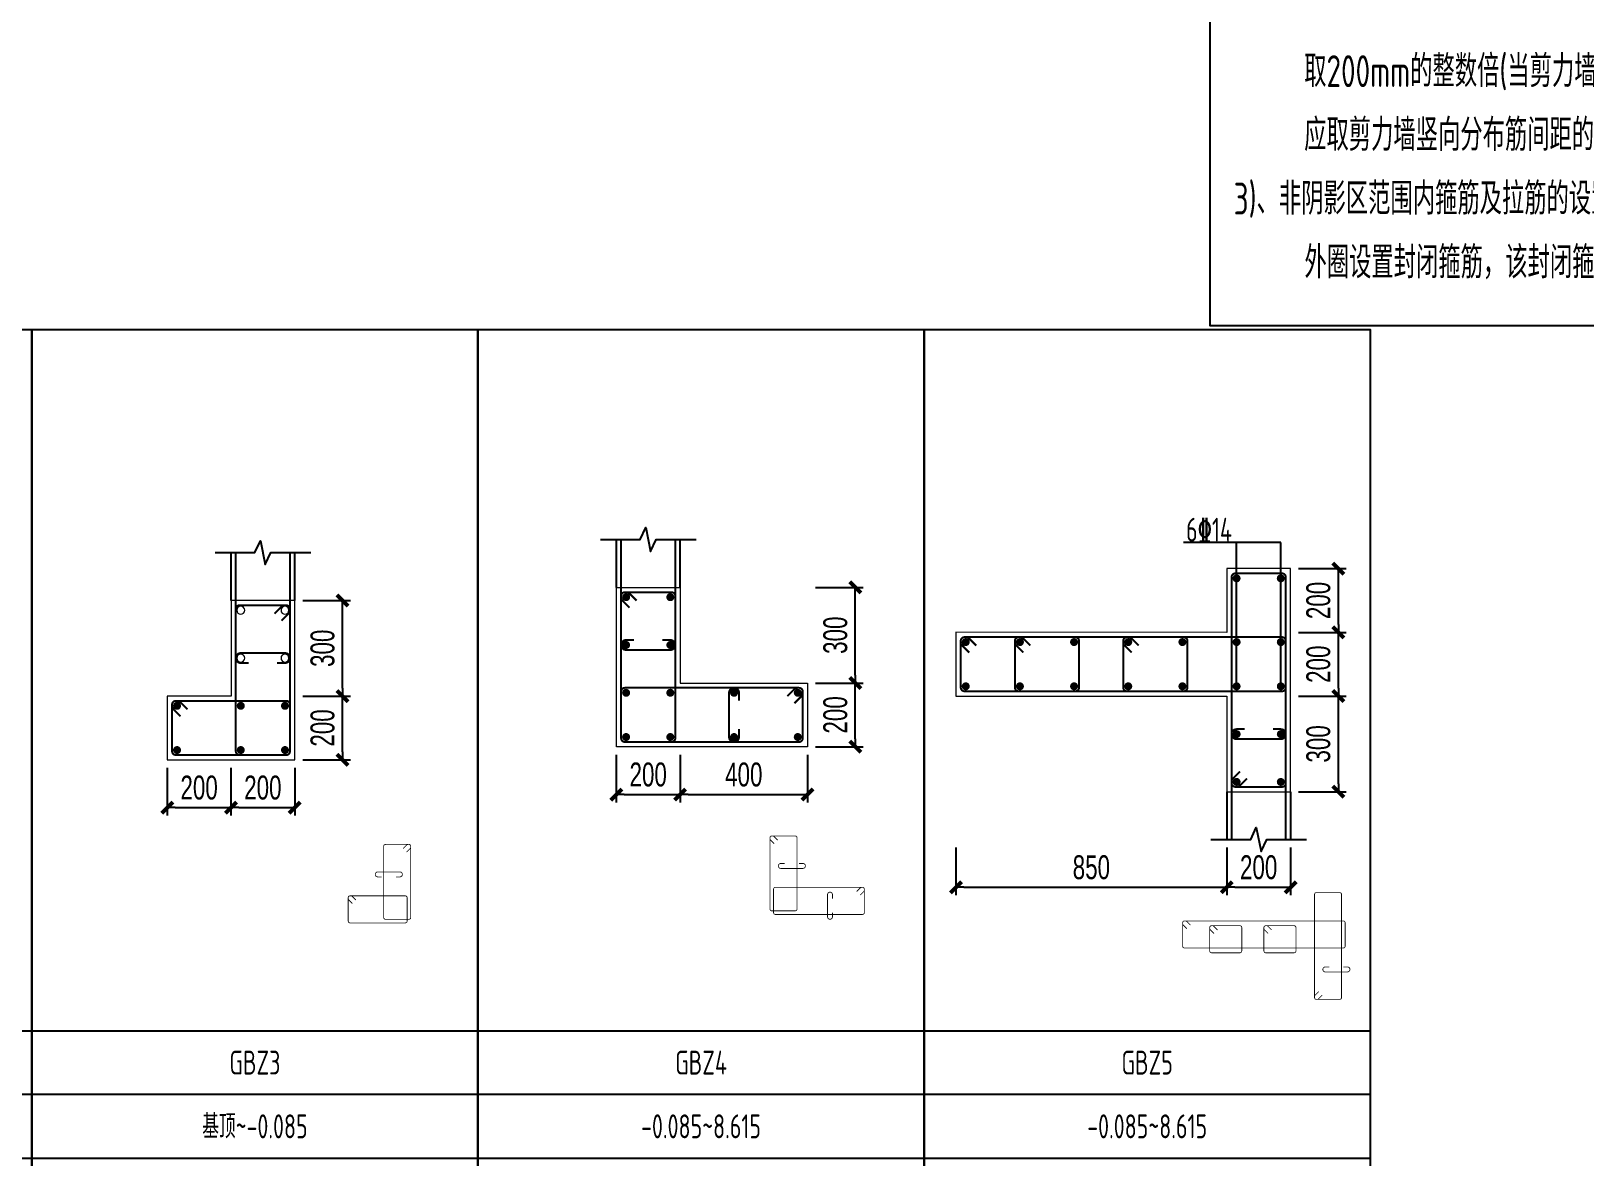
# Model space of a CAD drawing. Extents: x 393367 to 3005760, y 4998 to 826018.
# Drawn here: x 2383334 to 2402838, y 542578 to 556708 of the extents above; entities that cross this region are included whole.
import ezdxf
from ezdxf.enums import TextEntityAlignment as Align

# ---------------------------------------------------------------- set-up
doc = ezdxf.new("R2010")
doc.units = 0
doc.header["$LTSCALE"] = 1000
doc.layers.get('0').update_dxf_attribs({"linetype": 'CONTINUOUS'})
doc.layers.get('Defpoints').update_dxf_attribs({"linetype": 'CONTINUOUS'})
for name, color, linetype, lineweight in [('link', 6, 'CONTINUOUS', 18), ('outline', 7, 'CONTINUOUS', 18), ('REIN', 1, 'CONTINUOUS', 18)]:
    doc.layers.add(name, color=color, linetype=linetype, lineweight=lineweight)
for name, color, linetype in [('link-墙筋', 6, 'CONTINUOUS'), ('outline-pdx', 7, 'CONTINUOUS'), ('S-文字', 7, 'CONTINUOUS'), ('S-细线', 7, 'CONTINUOUS'), ('TAB', 7, 'CONTINUOUS'), ('TEXT', 7, 'CONTINUOUS'), ('z-计算配筋', 7, 'CONTINUOUS'), ('z-详图标注', 3, 'CONTINUOUS')]:
    doc.layers.add(name, color=color, linetype=linetype)
doc.styles.add('BW_Dim', font='Bweng.shx', dxfattribs={"width": 0.7, "bigfont": 'hztxt.shx'})
doc.styles.add('TSSD_Label', font='Tssdeng.shx', dxfattribs={"width": 0.7, "bigfont": 'hztxt.shx'})
doc.styles.add('TSSD_Rein', font='Tssdeng.shx', dxfattribs={"width": 0.7, "bigfont": 'hztxt.shx'})
doc.dimstyles.new('Cyz_25_100', dxfattribs={"dimtxt": 300, "dimasz": 100, "dimexe": 100, "dimexo": 100, "dimgap": 100, "dimtad": 1, "dimdec": 0, "dimlfac": 0.25, "dimzin": 0, "dimdsep": 46, "dimtxsty": 'BW_Dim', "dimblk": '_bwk', "dimcen": 0, "dimclrt": 7, "dimadec": 0, "dimazin": 0, "dimtfac": 1, "dimtdec": 0, "dimtix": 1, "dimtmove": 2, "dimatfit": 0, "dimfxl": 1, "dimtolj": 1, "dimtzin": 0, "dimarcsym": 0})

# ---------------------------------------------------------------- blocks, each defined once
blk = doc.blocks.new('_bwk')
blk.add_line((-1, 0), (0, 0))
at = {"const_width": 0.5}
blk.add_lwpolyline([(-0.7, -0.7), (0.7, 0.7)], dxfattribs=at)
blk = doc.blocks.new('*D2719')
at = {"layer": 'Defpoints', "color": 0}
for p in [(2393080, 548526), (2393680, 548526), (2393080, 547726)]:
    blk.add_point(p, dxfattribs=at)
at = {"layer": 'z-详图标注', "color": 0, "lineweight": -2}
for p, q in [((2393180, 548526), (2393780, 548526)), ((2393680, 547826), (2393680, 548426)), ((2393180, 547726), (2393780, 547726))]:
    blk.add_line(p, q, dxfattribs=at)
at = {"layer": 'z-详图标注', "color": 0, "lineweight": -2, "xscale": 100, "yscale": 100, "zscale": 100}
for p, rotation in [((2393680, 548526), 90), ((2393680, 547726), 270)]:
    blk.add_blockref('_bwk', p, dxfattribs=dict(at, rotation=rotation))
at = {"layer": 'z-详图标注', "color": 7, "insert": (2393430, 548126), "char_height": 300, "attachment_point": 5, "rotation": 90, "style": 'BW_Dim'}
blk.add_mtext('\\A1;200', dxfattribs=at)
blk = doc.blocks.new('*D2720')
at = {"layer": 'Defpoints', "color": 0}
for p in [(2393080, 549726), (2393680, 549726), (2393080, 548526)]:
    blk.add_point(p, dxfattribs=at)
at = {"layer": 'z-详图标注', "color": 0, "lineweight": -2}
for p, q in [((2393180, 549726), (2393780, 549726)), ((2393680, 548626), (2393680, 549626)), ((2393180, 548526), (2393780, 548526))]:
    blk.add_line(p, q, dxfattribs=at)
at = {"layer": 'z-详图标注', "color": 0, "lineweight": -2, "xscale": 100, "yscale": 100, "zscale": 100}
for p, rotation in [((2393680, 549726), 90), ((2393680, 548526), 270)]:
    blk.add_blockref('_bwk', p, dxfattribs=dict(at, rotation=rotation))
at = {"layer": 'z-详图标注', "color": 7, "insert": (2393430, 549126), "char_height": 300, "attachment_point": 5, "rotation": 90, "style": 'BW_Dim'}
blk.add_mtext('\\A1;300', dxfattribs=at)
blk = doc.blocks.new('*D2721')
at = {"layer": 'Defpoints', "color": 0}
for p in [(2390680, 547726), (2391480, 547726), (2391480, 547126)]:
    blk.add_point(p, dxfattribs=at)
at = {"layer": 'z-详图标注', "color": 0, "lineweight": -2}
for p, q in [((2390680, 547626), (2390680, 547026)), ((2391480, 547626), (2391480, 547026)), ((2390780, 547126), (2391380, 547126))]:
    blk.add_line(p, q, dxfattribs=at)
at = {"layer": 'z-详图标注', "color": 0, "lineweight": -2, "xscale": 100, "yscale": 100, "zscale": 100, "rotation": 180}
blk.add_blockref('_bwk', (2390680, 547126), dxfattribs=at)
at = {"layer": 'z-详图标注', "color": 0, "lineweight": -2, "xscale": 100, "yscale": 100, "zscale": 100}
blk.add_blockref('_bwk', (2391480, 547126), dxfattribs=at)
at = {"layer": 'z-详图标注', "color": 7, "insert": (2391080, 547376), "char_height": 300, "attachment_point": 5, "style": 'BW_Dim'}
blk.add_mtext('\\A1;200', dxfattribs=at)
blk = doc.blocks.new('*D2722')
at = {"layer": 'Defpoints', "color": 0}
for p in [(2391480, 547726), (2393080, 547726), (2393080, 547126)]:
    blk.add_point(p, dxfattribs=at)
at = {"layer": 'z-详图标注', "color": 0, "lineweight": -2}
for p, q in [((2391480, 547626), (2391480, 547026)), ((2393080, 547626), (2393080, 547026)), ((2391580, 547126), (2392980, 547126))]:
    blk.add_line(p, q, dxfattribs=at)
at = {"layer": 'z-详图标注', "color": 0, "lineweight": -2, "xscale": 100, "yscale": 100, "zscale": 100, "rotation": 180}
blk.add_blockref('_bwk', (2391480, 547126), dxfattribs=at)
at = {"layer": 'z-详图标注', "color": 0, "lineweight": -2, "xscale": 100, "yscale": 100, "zscale": 100}
blk.add_blockref('_bwk', (2393080, 547126), dxfattribs=at)
at = {"layer": 'z-详图标注', "color": 7, "insert": (2392280, 547376), "char_height": 300, "attachment_point": 5, "style": 'BW_Dim'}
blk.add_mtext('\\A1;400', dxfattribs=at)
blk = doc.blocks.new('*D2723')
at = {"layer": 'Defpoints', "color": 0}
for p in [(2399143, 548362), (2399743, 548362), (2399143, 547162)]:
    blk.add_point(p, dxfattribs=at)
at = {"layer": 'z-详图标注', "color": 0, "lineweight": -2}
for p, q in [((2399243, 548362), (2399843, 548362)), ((2399743, 547262), (2399743, 548262)), ((2399243, 547162), (2399843, 547162))]:
    blk.add_line(p, q, dxfattribs=at)
at = {"layer": 'z-详图标注', "color": 0, "lineweight": -2, "xscale": 100, "yscale": 100, "zscale": 100}
for p, rotation in [((2399743, 548362), 90), ((2399743, 547162), 270)]:
    blk.add_blockref('_bwk', p, dxfattribs=dict(at, rotation=rotation))
at = {"layer": 'z-详图标注', "color": 7, "insert": (2399493, 547762), "char_height": 300, "attachment_point": 5, "rotation": 90, "style": 'BW_Dim'}
blk.add_mtext('\\A1;300', dxfattribs=at)
blk = doc.blocks.new('*D2724')
at = {"layer": 'Defpoints', "color": 0}
for p in [(2399143, 549162), (2399743, 549162), (2399143, 548362)]:
    blk.add_point(p, dxfattribs=at)
at = {"layer": 'z-详图标注', "color": 0, "lineweight": -2}
for p, q in [((2399243, 549162), (2399843, 549162)), ((2399743, 548462), (2399743, 549062)), ((2399243, 548362), (2399843, 548362))]:
    blk.add_line(p, q, dxfattribs=at)
at = {"layer": 'z-详图标注', "color": 0, "lineweight": -2, "xscale": 100, "yscale": 100, "zscale": 100}
for p, rotation in [((2399743, 549162), 90), ((2399743, 548362), 270)]:
    blk.add_blockref('_bwk', p, dxfattribs=dict(at, rotation=rotation))
at = {"layer": 'z-详图标注', "color": 7, "insert": (2399493, 548762), "char_height": 300, "attachment_point": 5, "rotation": 90, "style": 'BW_Dim'}
blk.add_mtext('\\A1;200', dxfattribs=at)
blk = doc.blocks.new('*D2725')
at = {"layer": 'Defpoints', "color": 0}
for p in [(2399143, 549962), (2399743, 549962), (2399143, 549162)]:
    blk.add_point(p, dxfattribs=at)
at = {"layer": 'z-详图标注', "color": 0, "lineweight": -2}
for p, q in [((2399243, 549962), (2399843, 549962)), ((2399743, 549262), (2399743, 549862)), ((2399243, 549162), (2399843, 549162))]:
    blk.add_line(p, q, dxfattribs=at)
at = {"layer": 'z-详图标注', "color": 0, "lineweight": -2, "xscale": 100, "yscale": 100, "zscale": 100}
for p, rotation in [((2399743, 549962), 90), ((2399743, 549162), 270)]:
    blk.add_blockref('_bwk', p, dxfattribs=dict(at, rotation=rotation))
at = {"layer": 'z-详图标注', "color": 7, "insert": (2399493, 549562), "char_height": 300, "attachment_point": 5, "rotation": 90, "style": 'BW_Dim'}
blk.add_mtext('\\A1;200', dxfattribs=at)
blk = doc.blocks.new('*D2726')
at = {"layer": 'Defpoints', "color": 0}
for p in [(2394943, 546562), (2398343, 546562), (2398343, 545962)]:
    blk.add_point(p, dxfattribs=at)
at = {"layer": 'z-详图标注', "color": 0, "lineweight": -2}
for p, q in [((2394943, 546462), (2394943, 545862)), ((2398343, 546462), (2398343, 545862)), ((2395043, 545962), (2398243, 545962))]:
    blk.add_line(p, q, dxfattribs=at)
at = {"layer": 'z-详图标注', "color": 0, "lineweight": -2, "xscale": 100, "yscale": 100, "zscale": 100, "rotation": 180}
blk.add_blockref('_bwk', (2394943, 545962), dxfattribs=at)
at = {"layer": 'z-详图标注', "color": 0, "lineweight": -2, "xscale": 100, "yscale": 100, "zscale": 100}
blk.add_blockref('_bwk', (2398343, 545962), dxfattribs=at)
at = {"layer": 'z-详图标注', "color": 7, "insert": (2396643, 546212), "char_height": 300, "attachment_point": 5, "style": 'BW_Dim'}
blk.add_mtext('\\A1;850', dxfattribs=at)
blk = doc.blocks.new('*D2727')
at = {"layer": 'Defpoints', "color": 0}
for p in [(2398343, 546562), (2399143, 546562), (2399143, 545962)]:
    blk.add_point(p, dxfattribs=at)
at = {"layer": 'z-详图标注', "color": 0, "lineweight": -2}
for p, q in [((2398343, 546462), (2398343, 545862)), ((2399143, 546462), (2399143, 545862)), ((2398443, 545962), (2399043, 545962))]:
    blk.add_line(p, q, dxfattribs=at)
at = {"layer": 'z-详图标注', "color": 0, "lineweight": -2, "xscale": 100, "yscale": 100, "zscale": 100, "rotation": 180}
blk.add_blockref('_bwk', (2398343, 545962), dxfattribs=at)
at = {"layer": 'z-详图标注', "color": 0, "lineweight": -2, "xscale": 100, "yscale": 100, "zscale": 100}
blk.add_blockref('_bwk', (2399143, 545962), dxfattribs=at)
at = {"layer": 'z-详图标注', "color": 7, "insert": (2398743, 546212), "char_height": 300, "attachment_point": 5, "style": 'BW_Dim'}
blk.add_mtext('\\A1;200', dxfattribs=at)
blk = doc.blocks.new('*D2928')
at = {"layer": 'Defpoints', "color": 0}
for p in [(2386643, 548362), (2387243, 548362), (2386643, 547562)]:
    blk.add_point(p, dxfattribs=at)
at = {"layer": 'z-详图标注', "color": 0, "lineweight": -2}
for p, q in [((2386743, 548362), (2387343, 548362)), ((2387243, 547662), (2387243, 548262)), ((2386743, 547562), (2387343, 547562))]:
    blk.add_line(p, q, dxfattribs=at)
at = {"layer": 'z-详图标注', "color": 0, "lineweight": -2, "xscale": 100, "yscale": 100, "zscale": 100}
for p, rotation in [((2387243, 548362), 90), ((2387243, 547562), 270)]:
    blk.add_blockref('_bwk', p, dxfattribs=dict(at, rotation=rotation))
at = {"layer": 'z-详图标注', "color": 7, "insert": (2386993, 547962), "char_height": 300, "attachment_point": 5, "rotation": 90, "style": 'BW_Dim'}
blk.add_mtext('\\A1;200', dxfattribs=at)
blk = doc.blocks.new('*D2929')
at = {"layer": 'Defpoints', "color": 0}
for p in [(2386643, 549562), (2387243, 549562), (2386643, 548362)]:
    blk.add_point(p, dxfattribs=at)
at = {"layer": 'z-详图标注', "color": 0, "lineweight": -2}
for p, q in [((2386743, 549562), (2387343, 549562)), ((2387243, 548462), (2387243, 549462)), ((2386743, 548362), (2387343, 548362))]:
    blk.add_line(p, q, dxfattribs=at)
at = {"layer": 'z-详图标注', "color": 0, "lineweight": -2, "xscale": 100, "yscale": 100, "zscale": 100}
for p, rotation in [((2387243, 549562), 90), ((2387243, 548362), 270)]:
    blk.add_blockref('_bwk', p, dxfattribs=dict(at, rotation=rotation))
at = {"layer": 'z-详图标注', "color": 7, "insert": (2386993, 548962), "char_height": 300, "attachment_point": 5, "rotation": 90, "style": 'BW_Dim'}
blk.add_mtext('\\A1;300', dxfattribs=at)
blk = doc.blocks.new('*D2930')
at = {"layer": 'Defpoints', "color": 0}
for p in [(2385043, 547562), (2385843, 547562), (2385843, 546962)]:
    blk.add_point(p, dxfattribs=at)
at = {"layer": 'z-详图标注', "color": 0, "lineweight": -2}
for p, q in [((2385043, 547462), (2385043, 546862)), ((2385843, 547462), (2385843, 546862)), ((2385143, 546962), (2385743, 546962))]:
    blk.add_line(p, q, dxfattribs=at)
at = {"layer": 'z-详图标注', "color": 0, "lineweight": -2, "xscale": 100, "yscale": 100, "zscale": 100, "rotation": 180}
blk.add_blockref('_bwk', (2385043, 546962), dxfattribs=at)
at = {"layer": 'z-详图标注', "color": 0, "lineweight": -2, "xscale": 100, "yscale": 100, "zscale": 100}
blk.add_blockref('_bwk', (2385843, 546962), dxfattribs=at)
at = {"layer": 'z-详图标注', "color": 7, "insert": (2385443, 547212), "char_height": 300, "attachment_point": 5, "style": 'BW_Dim'}
blk.add_mtext('\\A1;200', dxfattribs=at)
blk = doc.blocks.new('*D2931')
at = {"layer": 'Defpoints', "color": 0}
for p in [(2385843, 547562), (2386643, 547562), (2386643, 546962)]:
    blk.add_point(p, dxfattribs=at)
at = {"layer": 'z-详图标注', "color": 0, "lineweight": -2}
for p, q in [((2385843, 547462), (2385843, 546862)), ((2386643, 547462), (2386643, 546862)), ((2385943, 546962), (2386543, 546962))]:
    blk.add_line(p, q, dxfattribs=at)
at = {"layer": 'z-详图标注', "color": 0, "lineweight": -2, "xscale": 100, "yscale": 100, "zscale": 100, "rotation": 180}
blk.add_blockref('_bwk', (2385843, 546962), dxfattribs=at)
at = {"layer": 'z-详图标注', "color": 0, "lineweight": -2, "xscale": 100, "yscale": 100, "zscale": 100}
blk.add_blockref('_bwk', (2386643, 546962), dxfattribs=at)
at = {"layer": 'z-详图标注', "color": 7, "insert": (2386243, 547212), "char_height": 300, "attachment_point": 5, "style": 'BW_Dim'}
blk.add_mtext('\\A1;200', dxfattribs=at)

msp = doc.modelspace()

# ---------------------------------------------------------------- linework, layer by layer
at = {"layer": 'link', "color": 1}
for points, const_width in [([(2398597.77169, 547328.01355), (2398505.84897, 547236.08851, -0.1989117942), (2398471.90813, 547222.02921), (2398451.40199, 547222.0289, -0.4142148542), (2398403.40128, 547270.0284), (2398403.37434, 549854.21669, -0.4142166186), (2398451.37434, 549902.21719), (2399035.37544, 549902.21719, -0.4142092143), (2399083.37544, 549854.2179), (2399083.41377, 547270.03828, -0.4142135624), (2399035.41449, 547222.03757), (2398451.40199, 547222.0289, -0.4142148542), (2398403.40128, 547270.0284), (2398403.40106, 547290.53455, -0.1989117942), (2398417.45951, 547324.47574), (2398509.38223, 547416.40079)], 25), ([(2390934.51804, 549559.72217), (2390842.59416, 549651.64605, 0.1989123674), (2390808.65303, 549665.70492), (2390788.14694, 549665.70492, 0.4142135624), (2390740.14694, 549617.70492), (2390740.14694, 547833.70492, 0.4142135624), (2390788.14694, 547785.70492), (2391372.14694, 547785.70492, 0.4142135624), (2391420.14694, 547833.70492), (2391420.14694, 549617.70492, 0.4142135624), (2391372.14694, 549665.70492), (2390788.14694, 549665.70492, 0.4142135624), (2390740.14694, 549617.70492), (2390740.14694, 549597.19883, 0.1989123674), (2390754.20581, 549563.2577), (2390846.12969, 549471.33382)], 25), ([(2386389.01245, 549396.13949), (2386480.93633, 549488.06337, -0.1989123674), (2386514.87746, 549502.12225), (2386535.38356, 549502.12225, -0.4142135624), (2386583.38356, 549454.12225), (2386583.38356, 547670.12225, -0.4142135624), (2386535.38356, 547622.12225), (2385951.38356, 547622.12225, -0.4142135624), (2385903.38356, 547670.12225), (2385903.38356, 549454.12225, -0.4142135624), (2385951.38356, 549502.12225), (2386535.38356, 549502.12225, -0.4142135624), (2386583.38356, 549454.12225), (2386583.38356, 549433.61615, -0.1989123674), (2386569.32468, 549399.67503), (2386477.4008, 549307.75115)], 25), ([(2395109.36454, 548907.83429), (2395017.44572, 548999.76323, -0.1989123674), (2395003.38871, 549033.70513), (2395003.38984, 549054.21123, -0.4142135624), (2395051.39249, 549102.20859), (2399035.38995, 549101.9892, -0.4141930882), (2399083.38731, 549053.98991), (2399083.39597, 548469.98991, -0.4142340368), (2399035.39333, 548421.98919), (2395051.35504, 548422.20859, -0.4142135624), (2395003.35768, 548470.21123), (2395003.38984, 549054.21123, -0.4142135624), (2395051.39249, 549102.20859), (2395071.89858, 549102.20746, -0.1989123674), (2395105.83894, 549088.14671), (2395197.75775, 548996.21777)], 25), ([(2392914.16407, 548271.33382), (2393006.08795, 548363.2577, 0.1989123674), (2393020.14682, 548397.19883), (2393020.14682, 548417.70492, 0.4142135624), (2392972.14682, 548465.70492), (2390788.14694, 548465.70492, 0.4142135624), (2390740.14694, 548417.70492), (2390740.14694, 547833.70492, 0.4142135624), (2390788.14694, 547785.70492), (2392972.14682, 547785.70492, 0.4142135624), (2393020.14682, 547833.70492), (2393020.14682, 548417.70492, 0.4142135624), (2392972.14682, 548465.70492), (2392951.64072, 548465.70492, 0.1989123674), (2392917.6996, 548451.64605), (2392825.77572, 548359.72217)], 25), ([(2385209.36631, 548107.75115), (2385117.44243, 548199.67503, -0.1989123674), (2385103.38356, 548233.61615), (2385103.38356, 548254.12225, -0.4142135624), (2385151.38356, 548302.12225), (2386535.38356, 548302.12225, -0.4142135624), (2386583.38356, 548254.12225), (2386583.38356, 547670.12225, -0.4142135624), (2386535.38356, 547622.12225), (2385151.38356, 547622.12225, -0.4142135624), (2385103.38356, 547670.12225), (2385103.38356, 548254.12225, -0.4142135624), (2385151.38356, 548302.12225), (2385171.88965, 548302.12225, -0.1989123674), (2385205.83078, 548288.06337), (2385297.75466, 548196.13949)], 25), ([(2392705.45494, 546553.30635), (2392659.493, 546599.26829, 0.1989123674), (2392642.52244, 546606.29773), (2392632.26939, 546606.29773, 0.4142135624), (2392608.26939, 546582.29773), (2392608.26939, 545690.29773, 0.4142135624), (2392632.26939, 545666.29773), (2392924.26939, 545666.29773, 0.4142135624), (2392948.26939, 545690.29773), (2392948.26939, 546582.29773, 0.4142135624), (2392924.26939, 546606.29773), (2392632.26939, 546606.29773, 0.4142135624), (2392608.26939, 546582.29773), (2392608.26939, 546572.04468, 0.1989123674), (2392615.29882, 546555.07412), (2392661.26076, 546509.11218)], 10), ([(2388002.10099, 546447.18278), (2388048.06293, 546493.14472, -0.1989123674), (2388065.03349, 546500.17416), (2388075.28654, 546500.17416, -0.4142135624), (2388099.28654, 546476.17416), (2388099.28654, 545584.17416, -0.4142135624), (2388075.28654, 545560.17416), (2387783.28654, 545560.17416, -0.4142135624), (2387759.28654, 545584.17416), (2387759.28654, 546476.17416, -0.4142135624), (2387783.28654, 546500.17416), (2388075.28654, 546500.17416, -0.4142135624), (2388099.28654, 546476.17416), (2388099.28654, 546465.92111, -0.1989123674), (2388092.2571, 546448.95055), (2388046.29516, 546402.98861)], 10), ([(2393740.27795, 545864.11218), (2393786.23989, 545910.07412, 0.1989123674), (2393793.26933, 545927.04468), (2393793.26933, 545937.29773, 0.4142135624), (2393769.26933, 545961.29773), (2392677.26939, 545961.29773, 0.4142135624), (2392653.26939, 545937.29773), (2392653.26939, 545645.29773, 0.4142135624), (2392677.26939, 545621.29773), (2393769.26933, 545621.29773, 0.4142135624), (2393793.26933, 545645.29773), (2393793.26933, 545937.29773, 0.4142135624), (2393769.26933, 545961.29773), (2393759.01628, 545961.29773, 0.1989123674), (2393742.04572, 545954.26829), (2393696.08378, 545908.30635)], 10), ([(2387367.27792, 545757.98861), (2387321.31597, 545803.95055, -0.1989123674), (2387314.28654, 545820.92111), (2387314.28654, 545831.17416, -0.4142135624), (2387338.28654, 545855.17416), (2388030.28654, 545855.17416, -0.4142135624), (2388054.28654, 545831.17416), (2388054.28654, 545539.17416, -0.4142135624), (2388030.28654, 545515.17416), (2387338.28654, 545515.17416, -0.4142135624), (2387314.28654, 545539.17416), (2387314.28654, 545831.17416, -0.4142135624), (2387338.28654, 545855.17416), (2387348.53959, 545855.17416, -0.1989123674), (2387365.51015, 545848.14472), (2387411.47209, 545802.18278)], 10), ([(2399540.67246, 544608.18787), (2399494.7111, 544562.22535, -0.1989117942), (2399477.74068, 544555.1957), (2399467.48761, 544555.19555, -0.4142148542), (2399443.48726, 544579.1953), (2399443.47379, 545871.28944, -0.4142166186), (2399467.47379, 545895.28969), (2399759.47434, 545895.28969, -0.4142092143), (2399783.47434, 545871.29005), (2399783.4935, 544579.20024, -0.4142135624), (2399759.49386, 544555.19988), (2399467.48761, 544555.19555, -0.4142148542), (2399443.48726, 544579.1953), (2399443.48715, 544589.44837, -0.1989117942), (2399450.51637, 544606.41897), (2399496.47773, 544652.38149)], 10), ([(2397841.46842, 545443.09891), (2397795.50901, 545489.06338, -0.1989123674), (2397788.48051, 545506.03433), (2397788.48107, 545516.28738, -0.4142135624), (2397812.48239, 545540.28606), (2399804.48112, 545540.17636, -0.4141930882), (2399828.4798, 545516.17672), (2399828.48413, 545224.17672, -0.4142340368), (2399804.48281, 545200.17636), (2397812.46367, 545200.28606, -0.4142135624), (2397788.46499, 545224.28738), (2397788.48107, 545516.28738, -0.4142135624), (2397812.48239, 545540.28606), (2397822.73544, 545540.28549, -0.1989123674), (2397839.70562, 545533.25512), (2397885.66503, 545487.29065)], 10)]:
    msp.add_lwpolyline(points, format="xyb", dxfattribs=dict(at, const_width=const_width))
at = {"layer": 'link'}
for points, const_width in [([(2391257.64694, 549065.70492), (2391357.64694, 549065.70492, -1), (2391357.64694, 548940.70492), (2390802.64694, 548940.70492, -1), (2390802.64694, 549065.70492), (2390902.64694, 549065.70492)], 25), ([(2395877.75483, 548996.18032), (2395785.83601, 549088.10927, 0.1989123674), (2395751.89566, 549102.17001), (2395731.38956, 549102.17114, 0.4142135624), (2395683.38692, 549054.17378), (2395683.35476, 548470.17379, 0.4142135624), (2395731.35211, 548422.17114), (2396440.34919, 548422.1321, 0.4142135624), (2396488.35183, 548470.12946), (2396488.38399, 549054.12945, 0.4142135624), (2396440.38664, 549102.1321), (2395731.38956, 549102.17114, 0.4142135624), (2395683.38692, 549054.17378), (2395683.38579, 549033.66769, 0.1989123674), (2395697.44279, 548999.72579), (2395789.36161, 548907.79684)], 25), ([(2397237.74898, 548996.10543), (2397145.83016, 549088.03438, 0.1989123674), (2397111.88981, 549102.09512), (2397091.38371, 549102.09625, 0.4142135624), (2397043.38107, 549054.09889), (2397043.34891, 548470.09889, 0.4142135624), (2397091.34626, 548422.09625), (2397800.34334, 548422.05721, 0.4142135624), (2397848.34598, 548470.05456), (2397848.37814, 549054.05456, 0.4142135624), (2397800.38078, 549102.05721), (2397091.38371, 549102.09625, 0.4142135624), (2397043.38107, 549054.09889), (2397043.37994, 549033.5928, 0.1989123674), (2397057.43694, 548999.6509), (2397149.35576, 548907.72195)], 25), ([(2386065.88356, 548777.12225), (2385965.88356, 548777.12225, -1), (2385965.88356, 548902.12225), (2386520.88356, 548902.12225, -1), (2386520.88356, 548777.12225), (2386420.88356, 548777.12225)], 25), ([(2392220.14688, 547948.20492), (2392220.14688, 547848.20492, -1), (2392095.14688, 547848.20492), (2392095.14688, 548403.20492, -1), (2392220.14688, 548403.20492), (2392220.14688, 548303.20492)], 25), ([(2398920.90373, 547947.01219), (2399020.90373, 547947.01367, -1), (2399020.90558, 547822.01367), (2398465.8908, 547822.00544, -1), (2398465.88895, 547947.00544), (2398565.88895, 547947.00692)], 25), ([(2387735.53654, 546092.67416), (2387685.53654, 546092.67416, -1), (2387685.53654, 546155.17416), (2387963.03654, 546155.17416, -1), (2387963.03654, 546092.67416), (2387913.03654, 546092.67416)], 10), ([(2392972.01939, 546261.29773), (2393022.01939, 546261.29773, -1), (2393022.01939, 546198.79773), (2392744.51939, 546198.79773, -1), (2392744.51939, 546261.29773), (2392794.51939, 546261.29773)], 10), ([(2393393.26936, 545642.54773), (2393393.26936, 545592.54773, -1), (2393330.76936, 545592.54773), (2393330.76936, 545870.04773, -1), (2393393.26936, 545870.04773), (2393393.26936, 545820.04773)], 10), ([(2398225.66026, 545427.27193), (2398179.70085, 545473.2364, 0.1989123674), (2398162.73067, 545480.26677), (2398152.47763, 545480.26733, 0.4142135624), (2398128.4763, 545456.26866), (2398128.46022, 545164.26866, 0.4142135624), (2398152.4589, 545140.26733), (2398506.95744, 545140.24781, 0.4142135624), (2398530.95876, 545164.24649), (2398530.97484, 545456.24649, 0.4142135624), (2398506.97616, 545480.24781), (2398152.47763, 545480.26733, 0.4142135624), (2398128.4763, 545456.26866), (2398128.47574, 545446.01561, 0.1989123674), (2398135.50424, 545429.04466), (2398181.46365, 545383.08019)], 10), ([(2398905.65733, 545427.23448), (2398859.69792, 545473.19895, 0.1989123674), (2398842.72775, 545480.22932), (2398832.4747, 545480.22989, 0.4142135624), (2398808.47338, 545456.23121), (2398808.4573, 545164.23121, 0.4142135624), (2398832.45598, 545140.22989), (2399186.95451, 545140.21037, 0.4142135624), (2399210.95584, 545164.20904), (2399210.97192, 545456.20904, 0.4142135624), (2399186.97324, 545480.21037), (2398832.4747, 545480.22989, 0.4142135624), (2398808.47338, 545456.23121), (2398808.47281, 545445.97816, 0.1989123674), (2398815.50132, 545429.00721), (2398861.46073, 545383.04274)], 10), ([(2399807.23801, 544962.68875), (2399857.23801, 544962.68949, -1), (2399857.23894, 544900.18949), (2399579.73155, 544900.18537, -1), (2399579.73062, 544962.68537), (2399629.73062, 544962.68611)], 10)]:
    msp.add_lwpolyline(points, format="xyb", dxfattribs=dict(at, const_width=const_width))
at = {"layer": 'link-墙筋', "const_width": 25}
for points in [[(2390740.14694, 549560.70492), (2390740.14694, 550325.70492)], [(2391420.14694, 549560.70492), (2391420.14694, 550325.70492)], [(2385903.38356, 549397.12225), (2385903.38356, 550162.12225)], [(2386583.38356, 549397.12225), (2386583.38356, 550162.12225)], [(2398403.39989, 547327.02819), (2398403.41363, 546562.02819)], [(2399083.41293, 547327.03828), (2399083.42428, 546562.03828)]]:
    msp.add_lwpolyline(points, dxfattribs=at)
at = {"layer": 'outline'}
for points in [[(2398343.3813, 548362.0273), (2398343.40286, 547162.0273), (2399143.41538, 547162.03917), (2399143.37383, 549962.21719), (2398343.37384, 549962.2172), (2398343.37383, 549162.0273), (2394943.39579, 549162.21453), (2394943.35174, 548362.21454)], [(2391480.14694, 548525.70492), (2393080.14682, 548525.70492), (2393080.14682, 547725.70492), (2390680.14694, 547725.70492), (2390680.14694, 549725.70492), (2391480.14694, 549725.70492)], [(2385843.38356, 548362.12225), (2385043.38356, 548362.12225), (2385043.38356, 547562.12225), (2386643.38356, 547562.12225), (2386643.38356, 549562.12225), (2385843.38356, 549562.12225)]]:
    msp.add_lwpolyline(points, close=True, dxfattribs=at)
at = {"layer": 'outline-pdx'}
for points in [[(2390480.14694, 550325.70492), (2390980.14694, 550325.70492), (2391050.14694, 550475.70492), (2391110.14694, 550175.70492), (2391180.14694, 550325.70492), (2391680.14694, 550325.70492)], [(2385643.38356, 550162.12225), (2386143.38356, 550162.12225), (2386213.38356, 550312.12225), (2386273.38356, 550012.12225), (2386343.38356, 550162.12225), (2386843.38356, 550162.12225)], [(2390680.14694, 549725.70492), (2390680.14694, 550325.70492)], [(2391480.14694, 549725.70492), (2391480.14694, 550325.70492)], [(2385843.38356, 549562.12225), (2385843.38356, 550162.12225)], [(2386643.38356, 549562.12225), (2386643.38356, 550162.12225)], [(2398343.40286, 547162.0273), (2398343.41363, 546562.0273)], [(2399143.41538, 547162.03917), (2399143.42428, 546562.03917)], [(2398143.41363, 546562.02434), (2398643.41896, 546562.03175), (2398713.41673, 546712.03279), (2398773.42118, 546412.03368), (2398843.41896, 546562.03472), (2399343.42428, 546562.04214)]]:
    msp.add_lwpolyline(points, dxfattribs=at)
at = {"layer": 'REIN', "const_width": 50}
for points in [[(2398440.87449, 549839.71719, 1), (2398490.87449, 549839.71719, 1)], [(2398995.87565, 549839.71719, 1), (2399045.87565, 549839.71719, 1)], [(2390777.64694, 549603.20492, 1), (2390827.64694, 549603.20492, 1)], [(2391332.64694, 549603.20492, 1), (2391382.64694, 549603.20492, 1)], [(2395040.88905, 549039.70779, 1), (2395090.88905, 549039.70779, 1)], [(2395720.88612, 549039.67034, 1), (2395770.88612, 549039.67034, 1)], [(2396400.88319, 549039.6329, 1), (2396450.88319, 549039.6329, 1)], [(2397080.88027, 549039.59545, 1), (2397130.88027, 549039.59545, 1)], [(2397760.87734, 549039.558, 1), (2397810.87734, 549039.558, 1)], [(2398440.87383, 549039.52056, 1), (2398490.87383, 549039.52056, 1)], [(2398995.88752, 549039.48999, 1), (2399045.88752, 549039.48999, 1)], [(2390777.64694, 549003.20492, 1), (2390827.64694, 549003.20492, 1)], [(2391332.64694, 549003.20492, 1), (2391382.64694, 549003.20492, 1)], [(2395040.85848, 548484.70779, 1), (2395090.85848, 548484.70779, 1)], [(2395720.85556, 548484.67034, 1), (2395770.85556, 548484.67034, 1)], [(2396400.85263, 548484.6329, 1), (2396450.85263, 548484.6329, 1)], [(2397080.84971, 548484.59545, 1), (2397130.84971, 548484.59545, 1)], [(2397760.84678, 548484.558, 1), (2397810.84678, 548484.558, 1)], [(2398440.8791, 548484.52056, 1), (2398490.8791, 548484.52056, 1)], [(2398995.89576, 548484.48999, 1), (2399045.89576, 548484.48999, 1)], [(2385140.88356, 548239.62225, 1), (2385190.88356, 548239.62225, 1)], [(2385940.88356, 548239.62225, 1), (2385990.88356, 548239.62225, 1)], [(2386495.88356, 548239.62225, 1), (2386545.88356, 548239.62225, 1)], [(2390777.64694, 548403.20492, 1), (2390827.64694, 548403.20492, 1)], [(2391332.64694, 548403.20492, 1), (2391382.64694, 548403.20492, 1)], [(2392132.64688, 548403.20492, 1), (2392182.64688, 548403.20492, 1)], [(2392932.64682, 548403.20492, 1), (2392982.64682, 548403.20492, 1)], [(2390777.64694, 547848.20492, 1), (2390827.64694, 547848.20492, 1)], [(2391332.64694, 547848.20492, 1), (2391382.64694, 547848.20492, 1)], [(2392132.64688, 547848.20492, 1), (2392182.64688, 547848.20492, 1)], [(2392932.64682, 547848.20492, 1), (2392982.64682, 547848.20492, 1)], [(2398440.88988, 547884.50544, 1), (2398490.88988, 547884.50544, 1)], [(2398995.90466, 547884.51367, 1), (2399045.90466, 547884.51367, 1)], [(2385140.88356, 547684.62225, 1), (2385190.88356, 547684.62225, 1)], [(2385940.88356, 547684.62225, 1), (2385990.88356, 547684.62225, 1)], [(2386495.88356, 547684.62225, 1), (2386545.88356, 547684.62225, 1)], [(2398440.90113, 547284.52912, 1), (2398490.90113, 547284.52912, 1)], [(2398995.91356, 547284.53735, 1), (2399045.91356, 547284.53735, 1)]]:
    msp.add_lwpolyline(points, format="xyb", close=True, dxfattribs=at)
at = {"layer": 'REIN'}
for points in [[(2385915.88356, 549439.62225, 1), (2386015.88356, 549439.62225, 1)], [(2386470.88356, 549439.62225, 1), (2386570.88356, 549439.62225, 1)], [(2385915.88356, 548839.62225, 1), (2386015.88356, 548839.62225, 1)], [(2386470.88356, 548839.62225, 1), (2386570.88356, 548839.62225, 1)]]:
    msp.add_lwpolyline(points, format="xyb", close=True, dxfattribs=at)
at = {"layer": 'S-细线'}
msp.add_lwpolyline([(2415993.38356, 553012.12225), (2415993.38359, 561246.98015), (2398129.57537, 561246.98015), (2398129.57537, 553012.12225)], close=True, dxfattribs=at)
at = {"layer": 'TAB'}
for points in [[(2377743.38356, 540962.12225), (2377743.38356, 552962.12225), (2383343.38356, 552962.12225), (2383343.38356, 540962.12225), (2377743.38356, 540962.12225), (2377743.38356, 544162.12225), (2383343.38356, 544162.12225), (2383343.38356, 543362.12225), (2377743.38356, 543362.12225), (2377743.38356, 542562.12225), (2383343.38356, 542562.12225), (2383343.38356, 541762.12225), (2377743.38356, 541762.12225), (2377743.38356, 540962.12225)], [(2383343.38356, 540962.12225), (2383343.38356, 552962.12225), (2388943.38356, 552962.12225), (2388943.38356, 540962.12225), (2383343.38356, 540962.12225), (2383343.38356, 544162.12225), (2388943.38356, 544162.12225), (2388943.38356, 543362.12225), (2383343.38356, 543362.12225), (2383343.38356, 542562.12225), (2388943.38356, 542562.12225), (2388943.38356, 541762.12225), (2383343.38356, 541762.12225), (2383343.38356, 540962.12225)], [(2388943.38356, 540962.12225), (2388943.38356, 552962.12225), (2394543.38356, 552962.12225), (2394543.38356, 540962.12225), (2388943.38356, 540962.12225), (2388943.38356, 544162.12225), (2394543.38356, 544162.12225), (2394543.38356, 543362.12225), (2388943.38356, 543362.12225), (2388943.38356, 542562.12225), (2394543.38356, 542562.12225), (2394543.38356, 541762.12225), (2388943.38356, 541762.12225), (2388943.38356, 540962.12225)], [(2394543.38356, 540962.12225), (2394543.38356, 552962.12225), (2400143.38356, 552962.12225), (2400143.38356, 540962.12225), (2394543.38356, 540962.12225), (2394543.38356, 544162.12225), (2400143.38356, 544162.12225), (2400143.38356, 543362.12225), (2394543.38356, 543362.12225), (2394543.38356, 542562.12225), (2400143.38356, 542562.12225), (2400143.38356, 541762.12225), (2394543.38356, 541762.12225), (2394543.38356, 540962.12225)]]:
    msp.add_lwpolyline(points, dxfattribs=at)
at = {"layer": 'TEXT'}
for p, q in [((2399020.89576, 550289.49123), (2397798.20947, 550289.49123)), ((2398465.8791, 548484.52056), (2398465.8791, 550289.49123)), ((2399020.89576, 548484.48999), (2399020.89576, 550289.49123))]:
    msp.add_line(p, q, dxfattribs=at)

# ---------------------------------------------------------------- texts
at = {"layer": 'S-文字', "style": 'TSSD_Label', "width": 0.7}
for s, p in [('取200mm的整数倍(当剪力墙竖向分布筋间距小于200mm时，', (2399314.10753, 555884.99793)), ('应取剪力墙竖向分布筋间距的整数倍)且不小于计算值；', (2399314.10753, 555084.99793)), ('3)、非阴影区范围内箍筋及拉筋的设置原则：', (2398429.06028, 554284.99793)), ('外圈设置封闭箍筋，该封闭箍筋伸入阴影区内一倍纵向钢筋间距，', (2399318.10753, 553484.99793))]:
    msp.add_text(s, height=400, dxfattribs=at).set_placement(p, align=Align.BOTTOM_LEFT)
at = {"layer": 'z-计算配筋', "style": 'TSSD_Rein', "width": 0.7}
for s, p in [('6%%13214', (2398119.69671, 550450.05931)), ('GBZ3', (2386143.38356, 543762.12225)), ('GBZ4', (2391743.38356, 543762.12225)), ('GBZ5', (2397343.38356, 543762.12225)), ('基顶~-0.085', (2386143.38356, 542962.12225)), ('-0.085~8.615', (2391743.38356, 542962.12225)), ('-0.085~8.615', (2397343.38356, 542962.12225))]:
    msp.add_text(s, height=300, dxfattribs=at).set_placement(p, align=Align.MIDDLE_CENTER)

# ---------------------------------------------------------------- dimensions: what is measured, and where the dimension line sits
at = {"layer": 'z-详图标注'}
for base, p1, p2, picture, middle in [((2399743.41538, 549962.21719), (2399143.41538, 549162.21453), (2399143.41538, 549962.21719), '*D2725', (2399493.41538, 549562.21586)), ((2387243.38356, 549562.12225), (2386643.38356, 548362.12225), (2386643.38356, 549562.12225), '*D2929', (2386993.38356, 548962.12225)), ((2393680.14682, 549725.70492), (2393080.14682, 548525.70492), (2393080.14682, 549725.70492), '*D2720', (2393430.14682, 549125.70492)), ((2399743.41538, 549162.0273), (2399143.41538, 548362.21454), (2399143.41538, 549162.0273), '*D2724', (2399493.41538, 548762.12092)), ((2393680.14682, 548525.70492), (2393080.14682, 547725.70492), (2393080.14682, 548525.70492), '*D2719', (2393430.14682, 548125.70492)), ((2387243.38356, 548362.12225), (2386643.38356, 547562.12225), (2386643.38356, 548362.12225), '*D2928', (2386993.38356, 547962.12225)), ((2399743.41538, 548362.0273), (2399143.41538, 547162.03917), (2399143.41538, 548362.0273), '*D2723', (2399493.41538, 547762.03324))]:
    dim = msp.add_linear_dim(base=base, p1=p1, p2=p2, angle=90, dimstyle='Cyz_25_100', dxfattribs=at)
    dim.commit()
    dim.dimension.update_dxf_attribs({"geometry": picture, "text_midpoint": middle})
for base, p1, p2, picture, middle in [((2391480.14694, 547125.70492), (2390680.14694, 547725.70492), (2391480.14694, 547725.70492), '*D2721', (2391080.14694, 547375.70492)), ((2393080.14682, 547125.70492), (2391480.14694, 547725.70492), (2393080.14682, 547725.70492), '*D2722', (2392280.14688, 547375.70492)), ((2385843.38356, 546962.12225), (2385043.38356, 547562.12225), (2385843.38356, 547562.12225), '*D2930', (2385443.38356, 547212.12225)), ((2386643.38356, 546962.12225), (2385843.38356, 547562.12225), (2386643.38356, 547562.12225), '*D2931', (2386243.38356, 547212.12225)), ((2398343.3902, 545962.0273), (2394943.40469, 546562.0273), (2398343.3902, 546562.0273), '*D2726', (2396643.39745, 546212.0273)), ((2399143.38274, 545962.0273), (2398343.41176, 546562.0273), (2399143.38274, 546562.0273), '*D2727', (2398743.39725, 546212.0273))]:
    dim = msp.add_linear_dim(base=base, p1=p1, p2=p2, dimstyle='Cyz_25_100', dxfattribs=at)
    dim.commit()
    dim.dimension.update_dxf_attribs({"geometry": picture, "text_midpoint": middle})

doc.saveas('drawing.dxf')
